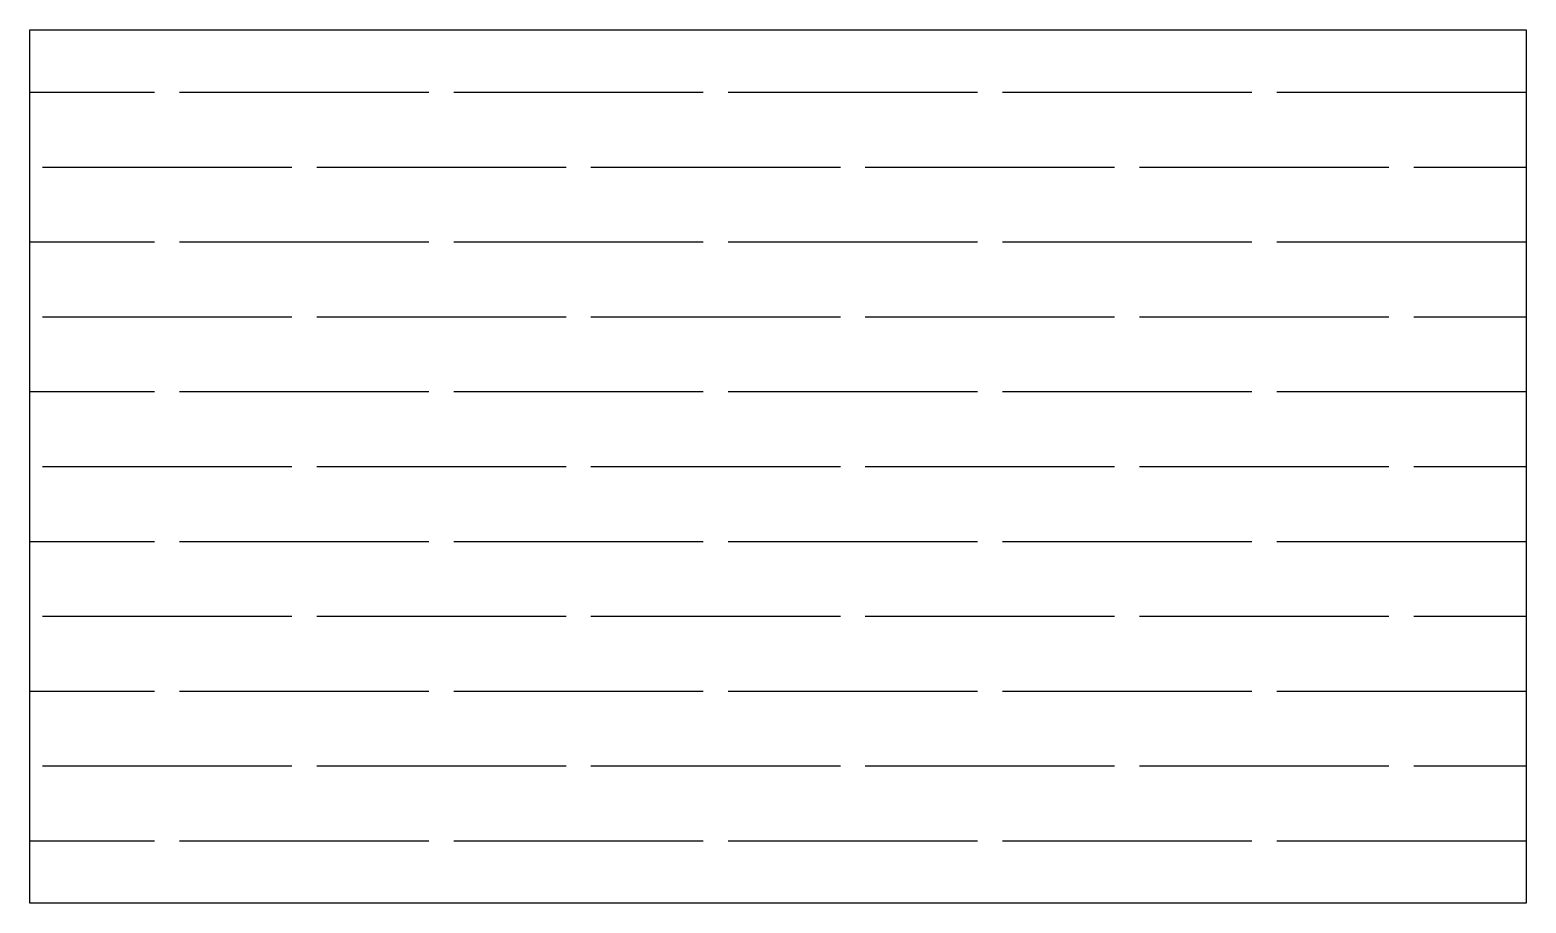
# Model space of a CAD drawing. Header units: millimetres. Extents: x 0 to 120, y 0 to 70.
import ezdxf

# ---------------------------------------------------------------- set-up
doc = ezdxf.new("R2010")
doc.units = ezdxf.units.MM
doc.layers.add('CUT', color=1, linetype='CONTINUOUS')

msp = doc.modelspace()

# ---------------------------------------------------------------- linework, layer by layer
at = {"layer": 'CUT'}
for p, q in [((0, 65), (10, 65)), ((12, 65), (32, 65)), ((34, 65), (54, 65)), ((56, 65), (76, 65)), ((78, 65), (98, 65)), ((100, 65), (120, 65)), ((1, 59), (21, 59)), ((23, 59), (43, 59)), ((45, 59), (65, 59)), ((67, 59), (87, 59)), ((89, 59), (109, 59)), ((111, 59), (120, 59)), ((0, 53), (10, 53)), ((12, 53), (32, 53)), ((34, 53), (54, 53)), ((56, 53), (76, 53)), ((78, 53), (98, 53)), ((100, 53), (120, 53)), ((1, 47), (21, 47)), ((23, 47), (43, 47)), ((45, 47), (65, 47)), ((67, 47), (87, 47)), ((89, 47), (109, 47)), ((111, 47), (120, 47)), ((0, 41), (10, 41)), ((12, 41), (32, 41)), ((34, 41), (54, 41)), ((56, 41), (76, 41)), ((78, 41), (98, 41)), ((100, 41), (120, 41)), ((1, 35), (21, 35)), ((23, 35), (43, 35)), ((45, 35), (65, 35)), ((67, 35), (87, 35)), ((89, 35), (109, 35)), ((111, 35), (120, 35)), ((0, 29), (10, 29)), ((12, 29), (32, 29)), ((34, 29), (54, 29)), ((56, 29), (76, 29)), ((78, 29), (98, 29)), ((100, 29), (120, 29)), ((1, 23), (21, 23)), ((23, 23), (43, 23)), ((45, 23), (65, 23)), ((67, 23), (87, 23)), ((89, 23), (109, 23)), ((111, 23), (120, 23)), ((0, 17), (10, 17)), ((12, 17), (32, 17)), ((34, 17), (54, 17)), ((56, 17), (76, 17)), ((78, 17), (98, 17)), ((100, 17), (120, 17)), ((1, 11), (21, 11)), ((23, 11), (43, 11)), ((45, 11), (65, 11)), ((67, 11), (87, 11)), ((89, 11), (109, 11)), ((111, 11), (120, 11)), ((0, 5), (10, 5)), ((12, 5), (32, 5)), ((34, 5), (54, 5)), ((56, 5), (76, 5)), ((78, 5), (98, 5)), ((100, 5), (120, 5))]:
    msp.add_line(p, q, dxfattribs=at)
msp.add_lwpolyline([(0, 70), (120, 70), (120, 0), (0, 0), (0, 70)], dxfattribs=at)

doc.saveas('drawing.dxf')
